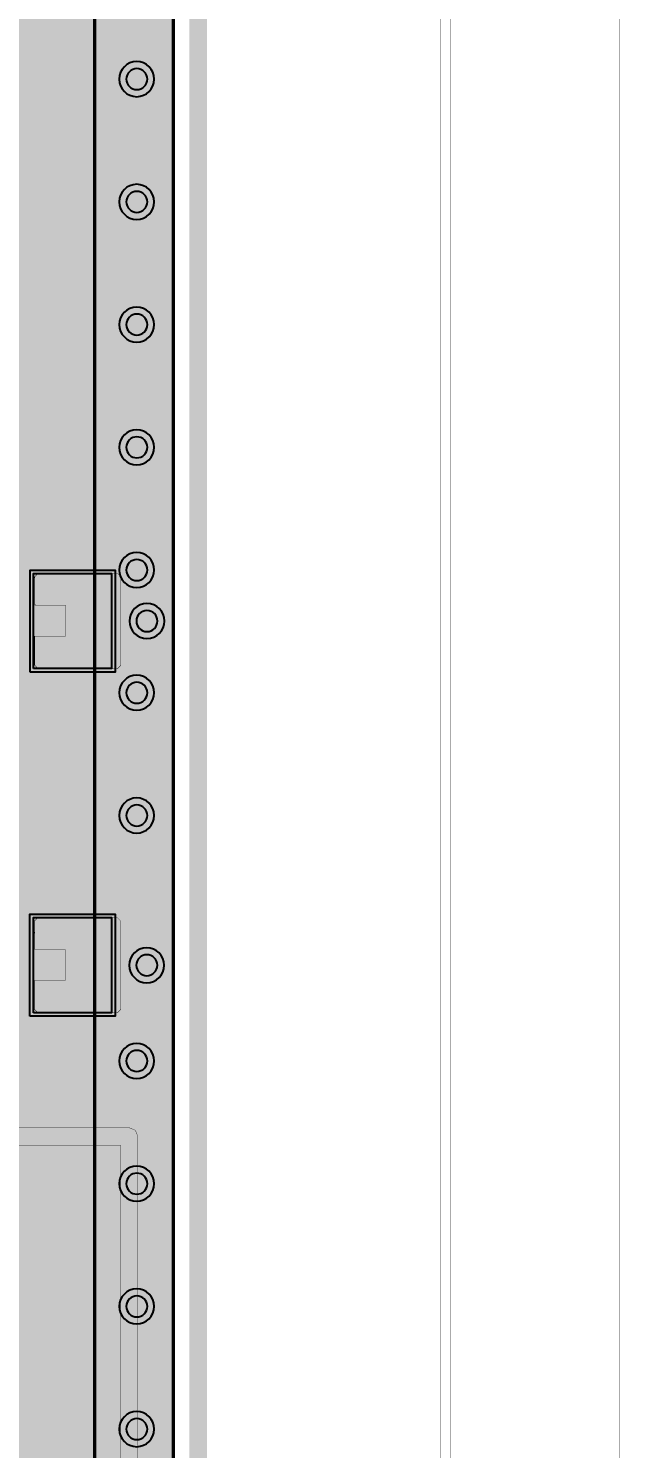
# Model space of a CAD drawing. Header units: millimetres. Extents: x -61 to 56, y -72 to 70.
# Drawn here: x 47.54 to 56.11, y 15.18 to 35.75 of the extents above; entities that cross this region are included whole.
import ezdxf

# ---------------------------------------------------------------- set-up
doc = ezdxf.new("R2010")
doc.units = ezdxf.units.MM
doc.header["$MEASUREMENT"] = 0
for name, color, linetype, true_color in [('02GND', 7, 'Continuous', 0x999966), ('03POWER', 7, 'Continuous', 0x008000), ('Board-Outline-Layer', 7, 'Continuous', 0xff00ff), ('Bottom-Layer', 7, 'Continuous', 0x0000ff), ('Document-Layer', 7, 'Continuous', 0xffffff), ('Hole-Layer', 7, 'Continuous', 0x222222), ('Multi-Layer', 7, 'Continuous', 0xc0c0c0), ('Top-Layer', 7, 'Continuous', 0xff0000), ('Top-Paste-Mask-Layer', 7, 'Continuous', 0x808080), ('Top-Silkscreen-Layer', 7, 'Continuous', 0xffcc00), ('Top-Solder-Mask-Layer', 7, 'Continuous', 0x800080)]:
    doc.layers.add(name, color=color, linetype=linetype, true_color=true_color)

msp = doc.modelspace()

# ---------------------------------------------------------------- hatches: boundary and pattern name
at = {"layer": '02GND'}
msp.add_hatch(color=256, dxfattribs=at).paths.add_polyline_path([(-49.642, 52.153), (49.642, 52.153), (49.642, -62.142), (-49.642, -62.142)])
at = {"layer": '03POWER'}
msp.add_hatch(color=256, dxfattribs=at).paths.add_polyline_path([(48.499, -56.042), (48.581, -56.348), (48.806, -56.572), (49.112, -56.654), (49.418, -56.571), (49.642, -56.346), (49.642, -62.142), (44.192, -62.142), (44.393, -61.957), (44.493, -61.703), (44.472, -61.43), (45.189, -61.704), (45.95, -61.804), (46.713, -61.727), (47.438, -61.475), (48.085, -61.064), (48.62, -60.514), (49.014, -59.855), (49.245, -59.123), (49.302, -58.358), (49.18, -57.601), (48.887, -56.892), (48.438, -56.269), (47.858, -55.767), (47.177, -55.412), (46.434, -55.224), (45.666, -55.212), (44.917, -55.378), (44.226, -55.712), (43.631, -56.196), (43.164, -56.805), (42.849, -57.504), (42.704, -58.258), (42.737, -59.024), (42.946, -59.763), (43.32, -60.433), (43.838, -60.999), (-43.362, -60.999), (-43.621, -61.056), (-43.831, -61.218), (-43.953, -61.453), (-43.964, -61.718), (-43.863, -61.963), (-43.667, -62.142), (-49.642, -62.142), (-49.642, -56.582), (-49.433, -56.797), (-49.148, -56.888), (-48.853, -56.832), (-49.162, -57.541), (-49.298, -58.303), (-49.253, -59.075), (-49.03, -59.816), (-48.641, -60.484), (-48.107, -61.044), (-47.458, -61.464), (-46.728, -61.722), (-45.959, -61.803), (-45.192, -61.703), (-44.469, -61.428), (-43.83, -60.992), (-43.31, -60.419), (-42.937, -59.741), (-42.732, -58.995), (-42.707, -58.222), (-42.861, -57.464), (-43.188, -56.763), (-43.668, -56.157), (-44.277, -55.679), (-44.979, -55.356), (-45.738, -55.205), (-46.511, -55.234), (-47.256, -55.443), (-47.932, -55.818), (-48.502, -56.341), (-48.5, -56.309), (-48.499, -56.277), (-48.499, 51.315), (-19.403, 51.315), (-19.629, 51.144), (-19.755, 50.889), (-19.751, 50.604), (-19.619, 50.352), (-19.388, 50.187), (-19.658, 49.977), (-19.773, 49.655), (-19.698, 49.322), (-19.455, 49.081), (-19.684, 48.858), (-19.769, 48.551), (-19.689, 48.242), (-19.463, 48.016), (-19.155, 47.934), (-18.847, 48.018), (-18.624, 48.246), (-18.545, 48.556), (-18.633, 48.863), (-18.864, 49.083), (-18.625, 49.324), (-18.551, 49.655), (-18.665, 49.975), (-18.931, 50.185), (-18.698, 50.349), (-18.565, 50.601), (-18.56, 50.887), (-18.685, 51.143), (-18.912, 51.315), (48.426, 51.315), (48.499, 51.242)])
at = {"layer": 'Bottom-Layer'}
msp.add_hatch(color=256, dxfattribs=at).paths.add_polyline_path([(-49.642, -62.142), (-49.642, 52.153), (49.642, 52.153), (49.642, -62.142)])
at = {"layer": 'Document-Layer'}
msp.add_hatch(color=256, dxfattribs=at).paths.add_polyline_path([(39.8, 8.427), (48.873, 8.427), (48.873, 19.573), (39.8, 19.573), (39.69, 19.637), (39.69, 19.764), (39.8, 19.827), (49, 19.827), (49.09, 19.79), (49.127, 19.7), (49.127, 8.3), (49.09, 8.21), (49, 8.173), (39.8, 8.173), (39.69, 8.237), (39.69, 8.364)])
msp.add_hatch(color=256, dxfattribs=at).paths.add_polyline_path([(39.8, 8.427), (48.873, 8.427), (48.873, 19.573), (39.8, 19.573), (39.69, 19.637), (39.69, 19.764), (39.8, 19.827), (49, 19.827), (49.09, 19.79), (49.127, 19.7), (49.127, 8.3), (49.09, 8.21), (49, 8.173), (39.8, 8.173), (39.69, 8.237), (39.69, 8.364)])
at = {"layer": 'Top-Layer'}
for points in [[(-49.642, -62.142), (-49.642, 52.153), (49.642, 52.153), (49.642, -62.142)], [(47.614, 26.479), (47.614, 27.856), (48.746, 27.856), (48.746, 26.479)], [(47.612, 21.493), (47.612, 22.87), (48.744, 22.87), (48.744, 21.493)]]:
    msp.add_hatch(color=256, dxfattribs=at).paths.add_polyline_path(points)
at = {"layer": 'Top-Paste-Mask-Layer'}
for points in [[(47.63, 26.527), (47.63, 26.947), (48.075, 26.947), (48.075, 27.397), (47.635, 27.397), (47.63, 27.807), (47.68, 27.857), (48.83, 27.857), (48.88, 27.807), (48.88, 26.527), (48.83, 26.477), (47.68, 26.477)], [(47.63, 26.527), (47.63, 26.947), (48.075, 26.947), (48.075, 27.397), (47.635, 27.397), (47.63, 27.807), (47.68, 27.857), (48.83, 27.857), (48.88, 27.807), (48.88, 26.527), (48.83, 26.477), (47.68, 26.477)], [(47.628, 21.541), (47.628, 21.961), (48.073, 21.961), (48.073, 22.411), (47.633, 22.411), (47.628, 22.821), (47.678, 22.871), (48.828, 22.871), (48.878, 22.821), (48.878, 21.541), (48.828, 21.491), (47.678, 21.491)], [(47.628, 21.541), (47.628, 21.961), (48.073, 21.961), (48.073, 22.411), (47.633, 22.411), (47.628, 22.821), (47.678, 22.871), (48.828, 22.871), (48.878, 22.821), (48.878, 21.541), (48.828, 21.491), (47.678, 21.491)]]:
    msp.add_hatch(color=256, dxfattribs=at).paths.add_polyline_path(points)
at = {"layer": 'Top-Solder-Mask-Layer'}
for points in [[(47.563, 26.428), (47.563, 27.906), (48.797, 27.906), (48.797, 26.428)], [(47.561, 21.442), (47.561, 22.92), (48.795, 22.92), (48.795, 21.442)]]:
    msp.add_hatch(color=256, dxfattribs=at).paths.add_polyline_path(points)

# ---------------------------------------------------------------- linework, layer by layer
at = {"layer": '02GND'}
for points, const_width in [([(-55.987, -65.689), (-55.987, 65.092), (56.11, 65.092), (56.11, -65.689)], 0.00508), ([(-49.642, 52.153), (49.642, 52.153), (49.642, -62.142), (-49.642, -62.142)], 0.0508)]:
    msp.add_lwpolyline(points, close=True, dxfattribs=dict(at, const_width=const_width))
at = {"layer": '03POWER', "const_width": 0.00508}
msp.add_lwpolyline([(-61.075, -68.281), (-61.075, 70.393), (53.654, 70.393), (53.654, -68.281)], close=True, dxfattribs=at)
at = {"layer": '03POWER'}
for points, const_width in [([(-18.912, 51.315), (48.426, 51.315), (48.499, 51.242), (48.499, -56.042)], 0.0508), ([(49.111, 35.018), (49.111, 36.796)], 0.508), ([(49.111, 33.24), (49.111, 35.018)], 0.508), ([(49.111, 31.462), (49.111, 33.24)], 0.508), ([(49.111, 29.684), (49.111, 31.462)], 0.508), ([(49.111, 27.906), (49.111, 29.684)], 0.508), ([(49.111, 26.128), (49.111, 27.906)], 0.508), ([(49.111, 24.35), (49.111, 26.128)], 0.508), ([(49.111, 20.794), (49.111, 24.35)], 0.508), ([(49.111, 19.016), (49.111, 20.794)], 0.508), ([(49.111, 17.238), (49.111, 19.016)], 0.508), ([(49.111, 15.46), (49.111, 17.238)], 0.508), ([(49.111, 13.682), (49.111, 15.46)], 0.508)]:
    msp.add_lwpolyline(points, dxfattribs=dict(at, const_width=const_width))
at = {"layer": 'Board-Outline-Layer', "const_width": 0.254}
msp.add_lwpolyline([(-50, -62.5), (-50, 62.5), (50, 62.5), (50, -62.5)], close=True, dxfattribs=at)
at = {"layer": 'Bottom-Layer'}
for points, const_width in [([(-54.628, -65.079), (-54.628, 58.07), (53.522, 58.07), (53.522, -65.079)], 0.00508), ([(-49.642, -62.142), (-49.642, 52.153), (49.642, 52.153), (49.642, -62.142)], 0.0508)]:
    msp.add_lwpolyline(points, close=True, dxfattribs=dict(at, const_width=const_width))
at = {"layer": 'Document-Layer', "const_width": 0.00508}
msp.add_lwpolyline([(39.8, 8.427), (48.873, 8.427), (48.873, 19.573), (39.8, 19.573), (39.69, 19.637), (39.69, 19.764), (39.8, 19.827), (49, 19.827), (49.09, 19.79), (49.127, 19.7), (49.127, 8.3), (49.09, 8.21), (49, 8.173), (39.8, 8.173), (39.69, 8.237), (39.69, 8.364)], close=True, dxfattribs=at)
msp.add_lwpolyline([(39.8, 8.427), (48.873, 8.427), (48.873, 19.573), (39.8, 19.573), (39.69, 19.637), (39.69, 19.764), (39.8, 19.827), (49, 19.827), (49.09, 19.79), (49.127, 19.7), (49.127, 8.3), (49.09, 8.21), (49, 8.173), (39.8, 8.173), (39.69, 8.237), (39.69, 8.364)], close=True, dxfattribs=at)
at = {"layer": 'Hole-Layer'}
for points in [[(48.959, 35.018, 1), (49.264, 35.018, 1)], [(48.959, 33.24, 1), (49.264, 33.24, 1)], [(48.959, 31.462, 1), (49.264, 31.462, 1)], [(48.959, 29.684, 1), (49.264, 29.684, 1)], [(48.959, 27.906, 1), (49.264, 27.906, 1)], [(49.106, 27.167, 1), (49.411, 27.167, 1)], [(48.959, 26.128, 1), (49.264, 26.128, 1)], [(48.959, 24.35, 1), (49.264, 24.35, 1)], [(49.104, 22.181, 1), (49.409, 22.181, 1)], [(48.959, 20.794, 1), (49.264, 20.794, 1)], [(48.959, 19.016, 1), (49.264, 19.016, 1)], [(48.959, 17.238, 1), (49.264, 17.238, 1)], [(48.959, 15.46, 1), (49.264, 15.46, 1)]]:
    msp.add_lwpolyline(points, format="xyb", close=True, dxfattribs=at)
at = {"layer": 'Multi-Layer'}
for points in [[(48.857, 35.018, 1), (49.365, 35.018, 1)], [(48.857, 33.24, 1), (49.365, 33.24, 1)], [(48.857, 31.462, 1), (49.365, 31.462, 1)], [(48.857, 29.684, 1), (49.365, 29.684, 1)], [(48.857, 27.906, 1), (49.365, 27.906, 1)], [(49.004, 27.167, 1), (49.512, 27.167, 1)], [(48.857, 26.128, 1), (49.365, 26.128, 1)], [(48.857, 24.35, 1), (49.365, 24.35, 1)], [(49.002, 22.181, 1), (49.51, 22.181, 1)], [(48.857, 20.794, 1), (49.365, 20.794, 1)], [(48.857, 19.016, 1), (49.365, 19.016, 1)], [(48.857, 17.238, 1), (49.365, 17.238, 1)], [(48.857, 15.46, 1), (49.365, 15.46, 1)]]:
    msp.add_lwpolyline(points, format="xyb", close=True, dxfattribs=at)
at = {"layer": 'Top-Layer'}
for points, const_width in [([(-56.996, -72.447), (-56.996, 55.439), (53.522, 55.439), (53.522, -72.447)], 0.00508), ([(-49.642, -62.142), (-49.642, 52.153), (49.642, 52.153), (49.642, -62.142)], 0.0508)]:
    msp.add_lwpolyline(points, close=True, dxfattribs=dict(at, const_width=const_width))
for points in [[(47.614, 26.479), (47.614, 27.856), (48.746, 27.856), (48.746, 26.479)], [(47.612, 21.493), (47.612, 22.87), (48.744, 22.87), (48.744, 21.493)]]:
    msp.add_lwpolyline(points, close=True, dxfattribs=at)
at = {"layer": 'Top-Layer', "const_width": 0.381}
for points in [[(48.18, 27.167), (49.258, 27.167)], [(48.178, 22.181), (49.256, 22.181)]]:
    msp.add_lwpolyline(points, dxfattribs=at)
at = {"layer": 'Top-Paste-Mask-Layer', "const_width": 0.00508}
for points in [[(47.63, 26.527), (47.63, 26.947), (48.075, 26.947), (48.075, 27.397), (47.635, 27.397), (47.63, 27.807), (47.68, 27.857), (48.83, 27.857), (48.88, 27.807), (48.88, 26.527), (48.83, 26.477), (47.68, 26.477)], [(47.63, 26.527), (47.63, 26.947), (48.075, 26.947), (48.075, 27.397), (47.635, 27.397), (47.63, 27.807), (47.68, 27.857), (48.83, 27.857), (48.88, 27.807), (48.88, 26.527), (48.83, 26.477), (47.68, 26.477)], [(47.628, 21.541), (47.628, 21.961), (48.073, 21.961), (48.073, 22.411), (47.633, 22.411), (47.628, 22.821), (47.678, 22.871), (48.828, 22.871), (48.878, 22.821), (48.878, 21.541), (48.828, 21.491), (47.678, 21.491)], [(47.628, 21.541), (47.628, 21.961), (48.073, 21.961), (48.073, 22.411), (47.633, 22.411), (47.628, 22.821), (47.678, 22.871), (48.828, 22.871), (48.878, 22.821), (48.878, 21.541), (48.828, 21.491), (47.678, 21.491)]]:
    msp.add_lwpolyline(points, close=True, dxfattribs=at)
at = {"layer": 'Top-Silkscreen-Layer'}
for points, const_width in [([(48.941, 28.084), (47.656, 28.084)], 0.152), ([(48.941, 28.084), (47.656, 28.084)], 0.152), ([(48.941, 26.25), (48.941, 28.084)], 0.152), ([(48.941, 26.25), (48.941, 28.084)], 0.152), ([(47.656, 26.25), (48.941, 26.25)], 0.152), ([(47.656, 26.25), (48.941, 26.25)], 0.152), ([(48.939, 23.098), (47.654, 23.098)], 0.152), ([(48.939, 23.098), (47.654, 23.098)], 0.152), ([(48.939, 21.264), (48.939, 23.098)], 0.152), ([(48.939, 21.264), (48.939, 23.098)], 0.152), ([(47.654, 21.264), (48.939, 21.264)], 0.152), ([(47.654, 21.264), (48.939, 21.264)], 0.152), ([(39.8, 19.75), (49, 19.75)], 0.254), ([(39.8, 19.75), (49, 19.75)], 0.254), ([(49, 8.25), (49, 19.75)], 0.254), ([(49, 8.25), (49, 19.75)], 0.254)]:
    msp.add_lwpolyline(points, dxfattribs=dict(at, const_width=const_width))
at = {"layer": 'Top-Solder-Mask-Layer'}
for points in [[(47.563, 26.428), (47.563, 27.906), (48.797, 27.906), (48.797, 26.428)], [(47.561, 21.442), (47.561, 22.92), (48.795, 22.92), (48.795, 21.442)]]:
    msp.add_lwpolyline(points, close=True, dxfattribs=at)

doc.saveas('drawing.dxf')
